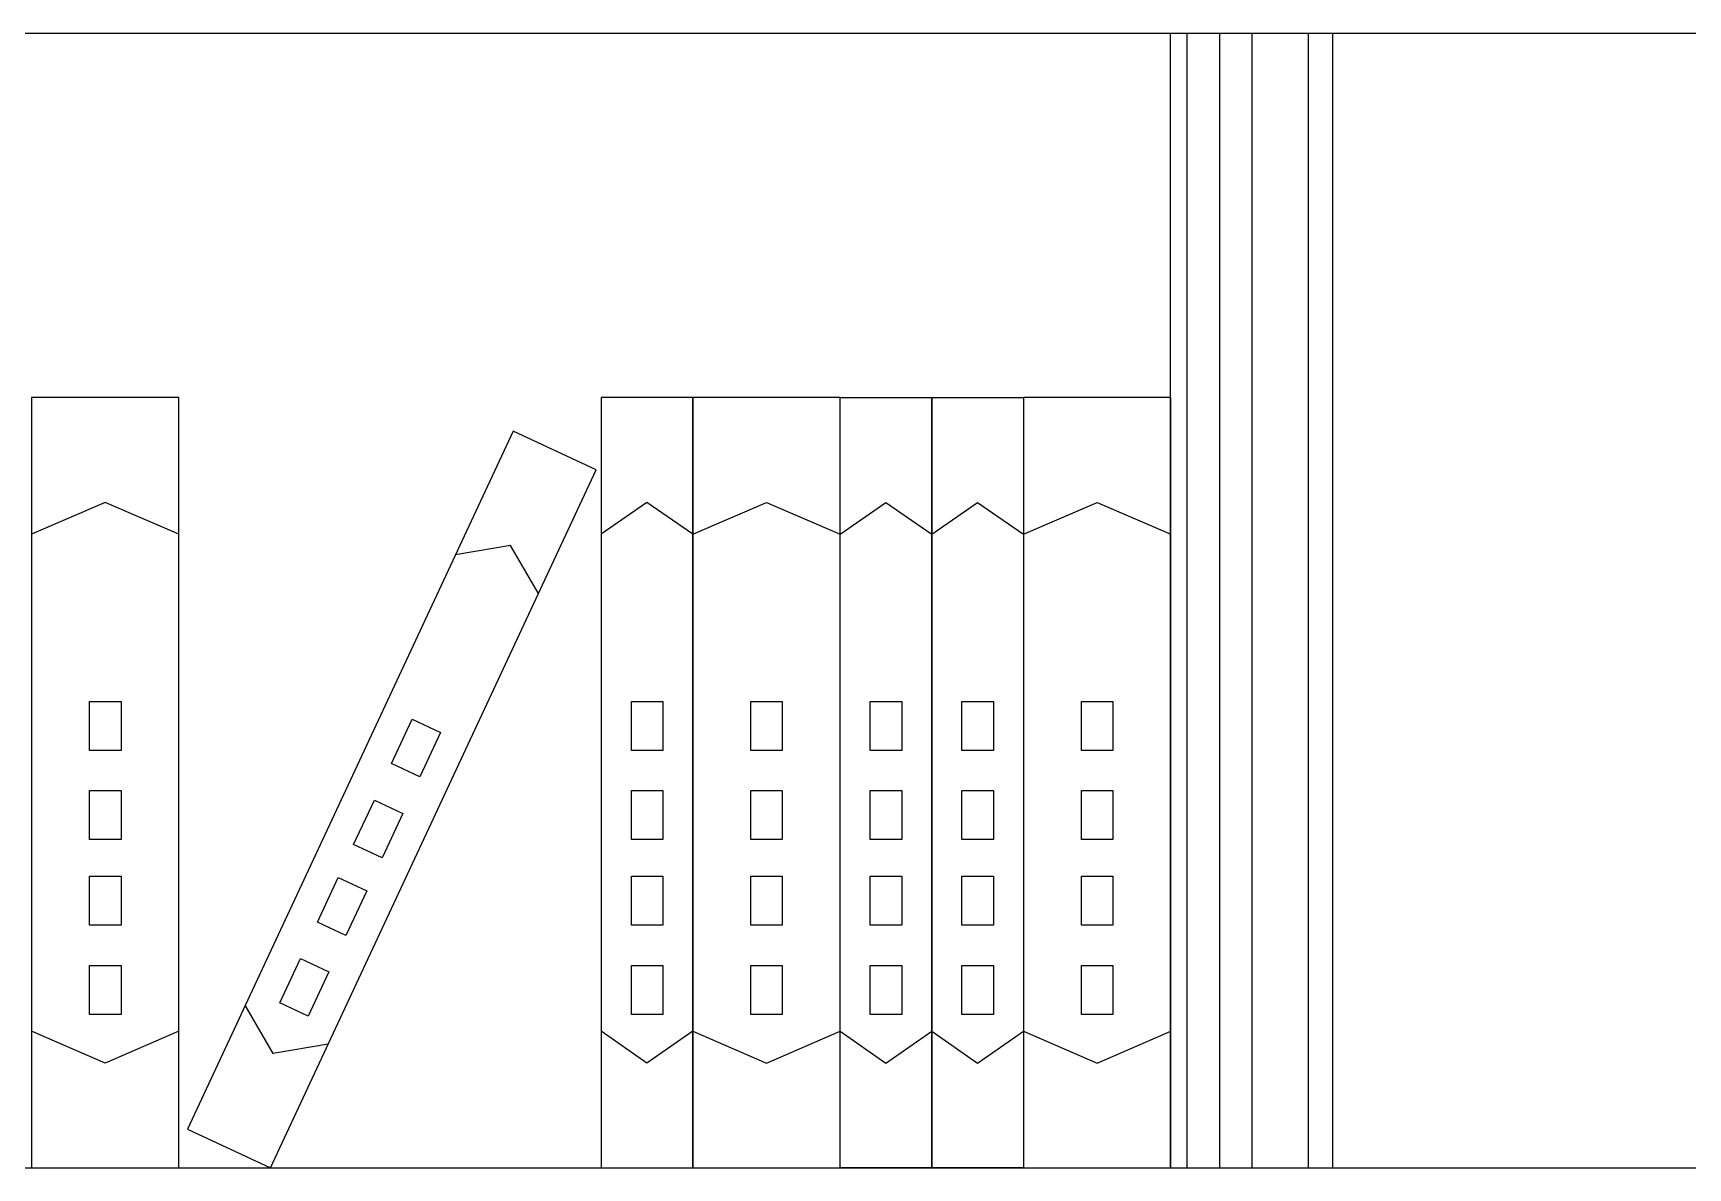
# Model space of a CAD drawing. Extents: x 356 to 4875, y 3048 to 6436.
# Drawn here: x 2130 to 2640, y 4844 to 5194 of the extents above; entities that cross this region are included whole.
import ezdxf

# ---------------------------------------------------------------- set-up
doc = ezdxf.new("R2010")
doc.units = 0
doc.header["$MEASUREMENT"] = 0
doc.layers.get('0').update_dxf_attribs({"linetype": 'CONTINUOUS'})
for name, color, linetype in [('3', 3, 'CONTINUOUS'), ('4', 4, 'CONTINUOUS'), ('7', 7, 'CONTINUOUS')]:
    doc.layers.add(name, color=color, linetype=linetype)

# ---------------------------------------------------------------- blocks, each defined once
blk = doc.blocks.new('SHU')
at = {"layer": '3'}
for points in [[(-35.35, 244.32), (-63.74, 256.59), (-92.12, 244.32)], [(162.83, 244.32), (145.15, 256.59), (127.48, 244.32)], [(162.83, 244.32), (191.21, 256.59), (219.6, 244.32)], [(219.6, 244.32), (237.28, 256.59), (254.95, 244.32)], [(254.95, 244.32), (272.63, 256.59), (290.31, 244.32)], [(290.31, 244.32), (318.69, 256.59), (347.08, 244.32)], [(103.32, 221.4), (92.49, 239.99), (71.29, 236.35)], [(22.28, 47.74), (1.07, 44.1), (-9.76, 62.69)], [(-35.35, 52.68), (-63.74, 40.41), (-92.12, 52.68)], [(162.83, 52.68), (145.15, 40.41), (127.48, 52.68)], [(162.83, 52.68), (191.21, 40.41), (219.6, 52.68)], [(219.6, 52.68), (237.28, 40.41), (254.95, 52.68)], [(254.95, 52.68), (272.63, 40.41), (290.31, 52.68)], [(290.31, 52.68), (318.69, 40.41), (347.08, 52.68)]]:
    blk.add_lwpolyline(points, dxfattribs=at)
for points in [[(-69.76, 179.83), (-57.61, 179.83), (-57.61, 160.96), (-69.76, 160.96)], [(139.14, 179.83), (151.28, 179.83), (151.28, 160.96), (139.14, 160.96)], [(185.2, 179.83), (197.34, 179.83), (197.34, 160.96), (185.2, 160.96)], [(231.26, 179.83), (243.4, 179.83), (243.4, 160.96), (231.26, 160.96)], [(266.61, 179.83), (278.75, 179.83), (278.75, 160.96), (266.61, 160.96)], [(312.67, 179.83), (324.81, 179.83), (324.81, 160.96), (312.67, 160.96)], [(54.58, 172.98), (65.58, 167.85), (57.6, 150.74), (46.6, 155.88)], [(-69.76, 145.46), (-57.61, 145.46), (-57.61, 126.58), (-69.76, 126.58)], [(40.04, 141.83), (51.04, 136.69), (43.06, 119.59), (32.06, 124.73)], [(139.14, 145.46), (151.28, 145.46), (151.28, 126.58), (139.14, 126.58)], [(185.2, 145.46), (197.34, 145.46), (197.34, 126.58), (185.2, 126.58)], [(231.26, 145.46), (243.4, 145.46), (243.4, 126.58), (231.26, 126.58)], [(266.61, 145.46), (278.75, 145.46), (278.75, 126.58), (266.61, 126.58)], [(312.67, 145.46), (324.81, 145.46), (324.81, 126.58), (312.67, 126.58)], [(-69.76, 112.43), (-57.61, 112.43), (-57.61, 93.55), (-69.76, 93.55)], [(26.08, 111.9), (37.08, 106.77), (29.1, 89.66), (18.09, 94.8)], [(139.14, 112.43), (151.28, 112.43), (151.28, 93.55), (139.14, 93.55)], [(185.2, 112.43), (197.34, 112.43), (197.34, 93.55), (185.2, 93.55)], [(231.26, 112.43), (243.4, 112.43), (243.4, 93.55), (231.26, 93.55)], [(266.61, 112.43), (278.75, 112.43), (278.75, 93.55), (266.61, 93.55)], [(312.67, 112.43), (324.81, 112.43), (324.81, 93.55), (312.67, 93.55)], [(-69.76, 78.05), (-57.61, 78.05), (-57.61, 59.18), (-69.76, 59.18)], [(11.54, 80.75), (22.54, 75.61), (14.56, 58.51), (3.56, 63.65)], [(139.14, 78.05), (151.28, 78.05), (151.28, 59.18), (139.14, 59.18)], [(185.2, 78.05), (197.34, 78.05), (197.34, 59.18), (185.2, 59.18)], [(231.26, 78.05), (243.4, 78.05), (243.4, 59.18), (231.26, 59.18)], [(266.61, 78.05), (278.75, 78.05), (278.75, 59.18), (266.61, 59.18)], [(312.67, 78.05), (324.81, 78.05), (324.81, 59.18), (312.67, 59.18)]]:
    blk.add_lwpolyline(points, close=True, dxfattribs=at)
at = {"layer": '7'}
for points in [[(-92.12, 0), (-35.35, 0), (-35.35, 297), (-92.12, 297)], [(127.48, 0), (162.83, 0), (162.83, 297), (127.48, 297)], [(162.83, 0), (219.6, 0), (219.6, 297), (162.83, 297)], [(254.95, 0), (219.6, 0), (219.6, 297), (254.95, 297)], [(290.31, 0), (254.95, 0), (254.95, 297), (290.31, 297)], [(290.31, 0), (347.08, 0), (347.08, 297), (290.31, 297)], [(-32.04, 14.95), (0, 0), (125.6, 269.13), (93.57, 284.09)]]:
    blk.add_lwpolyline(points, close=True, dxfattribs=at)

msp = doc.modelspace()

# ---------------------------------------------------------------- linework, layer by layer
at = {"layer": '3'}
for p, q in [((2485.44, 5193.81), (2485.44, 4843.81)), ((2495.49, 5193.81), (2495.49, 4843.81)), ((2505.44, 5193.81), (2505.44, 4843.81)), ((2522.82, 5193.81), (2522.82, 4843.81)), ((2480.44, 4843.81), (2480.44, 5079.81))]:
    msp.add_line(p, q, dxfattribs=at)
at = {"layer": '4'}
for p, q in [((710.44, 5193.81), (2710.44, 5193.81)), ((2480.44, 4843.81), (2480.44, 5193.81)), ((2530.44, 4843.81), (2530.44, 5193.81)), ((710.44, 4843.81), (2710.44, 4843.81))]:
    msp.add_line(p, q, dxfattribs=at)

# ---------------------------------------------------------------- block references
at = {"xscale": 0.8, "yscale": 0.8, "zscale": 0.8}
msp.add_blockref('SHU', (2202.78, 4843.81), dxfattribs=at)

doc.saveas('drawing.dxf')
